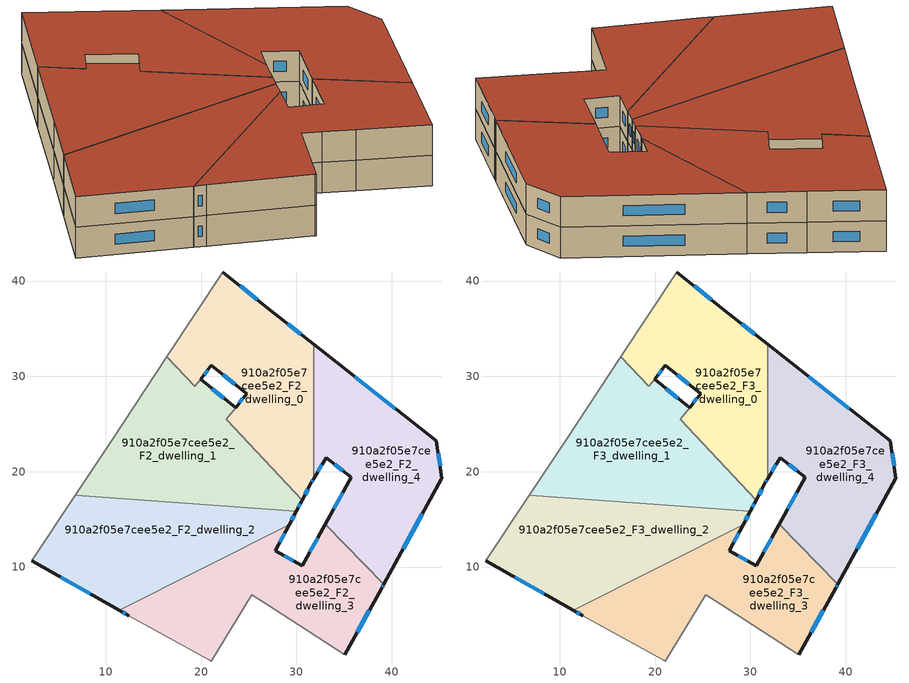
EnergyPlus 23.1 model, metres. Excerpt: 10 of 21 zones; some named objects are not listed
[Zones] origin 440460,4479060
910a2f05e7cee5e2_F2_dwelling_0
 floor to 910a2f05e7cee5e2_F1_dwelling_0 (EU_floor_Construction): 27.73,36.57 31.81,33.37 31.81,19.24 31.53,18.77 30.6,17.02 22.63,25.48 24.78,28.18 21.09,31.15 19.95,29.7 19.36,28.96 16.43,32.07 22.27,40.95 z6
 wall outside (EU_wall_Construction): 19.95,29.7 21.09,31.15 24.78,28.18 23.62,26.73 / 31.81,33.37 27.73,36.57 22.27,40.95 / 30.6,17.02 31.53,18.77 31.81,19.24 z6:9
 wall adiabatic (EU_wall_Construction): 22.27,40.95 16.43,32.07 z6:9
 wall to 910a2f05e7cee5e2_F2_dwelling_4 (EU_wall_Construction): 31.81,19.24 31.81,33.37 z6:9
 wall to 910a2f05e7cee5e2_F2_dwelling_1 (EU_wall_Construction): 23.62,26.73 22.63,25.48 30.6,17.02 / 16.43,32.07 19.36,28.96 19.95,29.7 z6:9
 window (EU_Window_Construction): 24.39,27.7 24.01,27.22 / 22.32,30.16 23.54,29.18 / 20.33,30.19 20.71,30.67 / 25.9,38.03 24.09,39.48 / 30.44,34.44 29.09,35.5 / 31.62,18.93 31.71,19.09 / 30.91,17.61 31.22,18.19 z7:8
910a2f05e7cee5e2_F2_dwelling_1
 floor to 910a2f05e7cee5e2_F1_dwelling_1 (EU_floor_Construction): 23.62,26.73 22.63,25.48 30.6,17.02 29.99,15.87 6.82,17.53 10.69,23.33 16.43,32.07 19.36,28.95 19.95,29.7 z6
 wall outside (EU_wall_Construction): 23.62,26.73 19.95,29.7 / 29.99,15.87 30.6,17.02 z6:9
 wall to 910a2f05e7cee5e2_F2_dwelling_2 (EU_wall_Construction): 6.82,17.53 29.99,15.87 z6:9
 wall adiabatic (EU_wall_Construction): 16.43,32.07 10.69,23.33 6.82,17.53 z6:9
 window (EU_Window_Construction): 22.39,27.72 21.17,28.7 / 30.2,16.25 30.4,16.64 z7:8
910a2f05e7cee5e2_F2_dwelling_2
 floor to 910a2f05e7cee5e2_F1_dwelling_2 (EU_floor_Construction): 29.99,15.87 29.24,14.44 11.44,5.46 2.24,10.67 6.82,17.53 z6
 wall outside (EU_wall_Construction): 29.24,14.44 29.99,15.87 / 2.24,10.67 11.44,5.46 z6:9
 wall to 910a2f05e7cee5e2_F2_dwelling_3 (EU_wall_Construction): 11.44,5.46 29.24,14.44 z6:9
 wall adiabatic (EU_wall_Construction): 6.82,17.53 2.24,10.67 z6:9
 window (EU_Window_Construction): 29.49,14.92 29.74,15.39 / 5.31,8.93 8.36,7.2 z7:8
910a2f05e7cee5e2_F2_dwelling_3
 floor to 910a2f05e7cee5e2_F1_dwelling_3 (EU_floor_Construction): 33.03,14.49 39.17,8.19 38.94,7.79 35.08,0.82 29.4,4.49 26.89,6.11 25.34,7.12 21.05,0.15 20.92,0.23 12.44,4.89 11.44,5.46 29.24,14.44 27.8,11.72 30.61,10.14 z6
 wall outside (EU_wall_Construction): 11.44,5.46 12.44,4.89 / 33.03,14.49 30.61,10.14 27.8,11.72 29.24,14.44 / 35.08,0.82 38.94,7.79 39.17,8.19 z6:9
 wall adiabatic (EU_wall_Construction): 12.44,4.89 20.92,0.23 21.05,0.15 25.34,7.12 26.89,6.11 29.4,4.49 35.08,0.82 z6:9
 wall to 910a2f05e7cee5e2_F2_dwelling_4 (EU_wall_Construction): 39.17,8.19 33.03,14.49 z6:9
 window (EU_Window_Construction): 11.77,5.27 12.11,5.08 / 28.28,12.63 28.76,13.53 / 29.67,10.67 28.74,11.19 / 32.22,13.04 31.42,11.6 / 39.02,7.92 39.09,8.06 / 36.37,3.15 37.65,5.46 z7:8
910a2f05e7cee5e2_F2_dwelling_4
 floor to 910a2f05e7cee5e2_F1_dwelling_4 (EU_floor_Construction): 44.69,23.24 45.26,19.32 39.17,8.19 33.03,14.49 35.76,19.42 33.13,21.47 31.81,19.24 31.81,33.37 z6
 wall outside (EU_wall_Construction): 39.17,8.19 45.26,19.32 44.69,23.24 31.81,33.37 / 31.81,19.24 33.13,21.47 35.76,19.42 33.03,14.49 z6:9
 window (EU_Window_Construction): 41.2,11.91 43.22,15.6 / 34.85,17.78 33.94,16.14 / 34.01,20.78 34.88,20.11 / 32.25,19.99 32.69,20.72 / 40.38,26.62 36.11,29.98 / 45.07,20.63 44.88,21.93 z7:8
910a2f05e7cee5e2_F3_dwelling_0
 floor to 910a2f05e7cee5e2_F2_dwelling_0 (EU_floor_Construction): 27.73,36.57 31.81,33.37 31.81,19.24 31.53,18.77 30.6,17.02 22.63,25.48 24.78,28.18 21.09,31.15 19.95,29.7 19.36,28.96 16.43,32.07 22.27,40.95 z9
 wall outside (EU_wall_Construction): 19.95,29.7 21.09,31.15 24.78,28.18 23.62,26.73 / 31.81,33.37 27.73,36.57 22.27,40.95 / 30.6,17.02 31.53,18.77 31.81,19.24 z9:12
 wall adiabatic (EU_wall_Construction): 22.27,40.95 16.43,32.07 z9:12
 wall to 910a2f05e7cee5e2_F3_dwelling_4 (EU_wall_Construction): 31.81,19.24 31.81,33.37 z9:12
 wall to 910a2f05e7cee5e2_F3_dwelling_1 (EU_wall_Construction): 23.62,26.73 22.63,25.48 30.6,17.02 / 16.43,32.07 19.36,28.96 19.95,29.7 z9:12
 window (EU_Window_Construction): 24.39,27.7 24.01,27.22 / 22.32,30.16 23.54,29.18 / 20.33,30.19 20.71,30.67 / 25.9,38.03 24.09,39.48 / 30.44,34.44 29.09,35.5 / 31.62,18.93 31.71,19.09 / 30.91,17.61 31.22,18.19 z10:11
 roof outside (EU_roof_Construction): 30.6,17.02 31.53,18.77 31.81,19.24 31.81,33.37 27.73,36.57 22.27,40.95 16.43,32.07 19.36,28.96 19.95,29.7 21.09,31.15 24.78,28.18 22.63,25.48 z12
910a2f05e7cee5e2_F3_dwelling_1
 floor to 910a2f05e7cee5e2_F2_dwelling_1 (EU_floor_Construction): 23.62,26.73 22.63,25.48 30.6,17.02 29.99,15.87 6.82,17.53 10.69,23.33 16.43,32.07 19.36,28.95 19.95,29.7 z9
 wall outside (EU_wall_Construction): 23.62,26.73 19.95,29.7 / 29.99,15.87 30.6,17.02 z9:12
 wall to 910a2f05e7cee5e2_F3_dwelling_2 (EU_wall_Construction): 6.82,17.53 29.99,15.87 z9:12
 wall adiabatic (EU_wall_Construction): 16.43,32.07 10.69,23.33 6.82,17.53 z9:12
 window (EU_Window_Construction): 22.39,27.72 21.17,28.7 / 30.2,16.25 30.4,16.64 z10:11
 roof outside (EU_roof_Construction): 29.99,15.87 30.6,17.02 22.63,25.48 23.62,26.73 19.95,29.7 19.36,28.95 16.43,32.07 10.69,23.33 6.82,17.53 z12
910a2f05e7cee5e2_F3_dwelling_2
 floor to 910a2f05e7cee5e2_F2_dwelling_2 (EU_floor_Construction): 29.99,15.87 29.24,14.44 11.44,5.46 2.24,10.67 6.82,17.53 z9
 wall outside (EU_wall_Construction): 29.24,14.44 29.99,15.87 / 2.24,10.67 11.44,5.46 z9:12
 wall to 910a2f05e7cee5e2_F3_dwelling_3 (EU_wall_Construction): 11.44,5.46 29.24,14.44 z9:12
 wall adiabatic (EU_wall_Construction): 6.82,17.53 2.24,10.67 z9:12
 window (EU_Window_Construction): 29.49,14.92 29.74,15.39 / 5.31,8.93 8.36,7.2 z10:11
 roof outside (EU_roof_Construction): 29.24,14.44 29.99,15.87 6.82,17.53 2.24,10.67 11.44,5.46 z12
910a2f05e7cee5e2_F3_dwelling_3
 floor to 910a2f05e7cee5e2_F2_dwelling_3 (EU_floor_Construction): 33.03,14.49 39.17,8.19 38.94,7.79 35.08,0.82 29.4,4.49 26.89,6.11 25.34,7.12 21.05,0.15 20.92,0.23 12.44,4.89 11.44,5.46 29.24,14.44 27.8,11.72 30.61,10.14 z9
 wall outside (EU_wall_Construction): 11.44,5.46 12.44,4.89 / 33.03,14.49 30.61,10.14 27.8,11.72 29.24,14.44 / 35.08,0.82 38.94,7.79 39.17,8.19 z9:12
 wall adiabatic (EU_wall_Construction): 12.44,4.89 20.92,0.23 21.05,0.15 25.34,7.12 26.89,6.11 29.4,4.49 35.08,0.82 z9:12
 wall to 910a2f05e7cee5e2_F3_dwelling_4 (EU_wall_Construction): 39.17,8.19 33.03,14.49 z9:12
 window (EU_Window_Construction): 11.77,5.27 12.11,5.08 / 28.28,12.63 28.76,13.53 / 29.67,10.67 28.74,11.19 / 32.22,13.04 31.42,11.6 / 39.02,7.92 39.09,8.06 / 36.37,3.15 37.65,5.46 z10:11
 roof outside (EU_roof_Construction): 35.08,0.82 38.94,7.79 39.17,8.19 33.03,14.49 30.61,10.14 27.8,11.72 29.24,14.44 11.44,5.46 12.44,4.89 20.92,0.23 21.05,0.15 25.34,7.12 26.89,6.11 29.4,4.49 z12
910a2f05e7cee5e2_F3_dwelling_4
 floor to 910a2f05e7cee5e2_F2_dwelling_4 (EU_floor_Construction): 44.69,23.24 45.26,19.32 39.17,8.19 33.03,14.49 35.76,19.42 33.13,21.47 31.81,19.24 31.81,33.37 z9
 wall outside (EU_wall_Construction): 39.17,8.19 45.26,19.32 44.69,23.24 31.81,33.37 / 31.81,19.24 33.13,21.47 35.76,19.42 33.03,14.49 z9:12
 window (EU_Window_Construction): 41.2,11.91 43.22,15.6 / 34.85,17.78 33.94,16.14 / 34.01,20.78 34.88,20.11 / 32.25,19.99 32.69,20.72 / 40.38,26.62 36.11,29.98 / 45.07,20.63 44.88,21.93 z10:11
 roof outside (EU_roof_Construction): 39.17,8.19 45.26,19.32 44.69,23.24 31.81,33.37 31.81,19.24 33.13,21.47 35.76,19.42 33.03,14.49 z12
[Building]
EU S2 Campaign: North Axis=0; Terrain=City; Solar Distribution=FullExterior
[Site:Location]
Madrid: Latitude=40.5; Longitude=-3.5; Time Zone=1; Elevation=609
[SizingPeriod:WeatherFileDays]
AnnualSizingPeriod: Begin Month=1; Begin Day of Month=1; End Month=12; End Day of Month=31; Day of Week for Start Day=Monday; Use Weather File Daylight Saving Period=No; Use Weather File Rain and Snow Indicators=No
[MATERIAL]
EU_InternalMass_Material: Roughness=MediumRough; Thickness=0.1; Conductivity=1; Density=1800; Specific Heat=900; Thermal Absorptance=0.9; Solar Absorptance=0.7; Visible Absorptance=0.7
[MATERIAL:NOMASS] Roughness=MediumRough; Thermal Absorptance=0.9; Solar Absorptance=0.7; Visible Absorptance=0.7
Name | Thermal Resistance
EU_wall_NoMass | 0.459673
EU_roof_NoMass | 0.495815
EU_floor_NoMass | 0.788942
[WINDOWMATERIAL:SIMPLEGLAZINGSYSTEM]
EU_Window_SimpleGlazing: UFactor=4.26103; Solar Heat Gain Coefficient=0.85; Visible Transmittance=0.85
[CONSTRUCTION]
EU_wall_Construction: EU_wall_NoMass
EU_roof_Construction: EU_roof_NoMass
EU_floor_Construction: EU_floor_NoMass
EU_Window_Construction: EU_Window_SimpleGlazing
EU_InternalMass_Construction: EU_InternalMass_Material
[ZONE] Type=1; Multiplier=1; Ceiling Height=autocalculate; Floor Area=autocalculate; Part of Total Floor Area=Yes
Name | Volume
910a2f05e7cee5e2_F2_dwelling_0; 910a2f05e7cee5e2_F3_dwelling_0 | 548.768
910a2f05e7cee5e2_F2_dwelling_1; 910a2f05e7cee5e2_F3_dwelling_1 | 584.641
910a2f05e7cee5e2_F2_dwelling_2; 910a2f05e7cee5e2_F3_dwelling_2 | 566.709
910a2f05e7cee5e2_F2_dwelling_3; 910a2f05e7cee5e2_F3_dwelling_3 | 566.736
910a2f05e7cee5e2_F2_dwelling_4; 910a2f05e7cee5e2_F3_dwelling_4 | 566.74
[INTERNALMASS] Construction=EU_InternalMass_Construction
Name | Zone or ZoneList | Surface Area
910a2f05e7cee5e2_F2_dwelling_0_EU_InternalMass | 910a2f05e7cee5e2_F2_dwelling_0 | 182.928
910a2f05e7cee5e2_F2_dwelling_1_EU_InternalMass | 910a2f05e7cee5e2_F2_dwelling_1 | 194.88
910a2f05e7cee5e2_F2_dwelling_2_EU_InternalMass | 910a2f05e7cee5e2_F2_dwelling_2 | 188.903
910a2f05e7cee5e2_F2_dwelling_3_EU_InternalMass | 910a2f05e7cee5e2_F2_dwelling_3 | 188.912
910a2f05e7cee5e2_F2_dwelling_4_EU_InternalMass | 910a2f05e7cee5e2_F2_dwelling_4 | 188.913
910a2f05e7cee5e2_F3_dwelling_0_EU_InternalMass | 910a2f05e7cee5e2_F3_dwelling_0 | 182.928
910a2f05e7cee5e2_F3_dwelling_1_EU_InternalMass | 910a2f05e7cee5e2_F3_dwelling_1 | 194.88
910a2f05e7cee5e2_F3_dwelling_2_EU_InternalMass | 910a2f05e7cee5e2_F3_dwelling_2 | 188.903
910a2f05e7cee5e2_F3_dwelling_3_EU_InternalMass | 910a2f05e7cee5e2_F3_dwelling_3 | 188.912
910a2f05e7cee5e2_F3_dwelling_4_EU_InternalMass | 910a2f05e7cee5e2_F3_dwelling_4 | 188.913
[OTHEREQUIPMENT] Fuel Type=Electricity; Design Level Calculation Method=Watts/Area; Power per Zone Floor Area=1; Fraction Latent=0; Fraction Radiant=0; Fraction Lost=0; Carbon Dioxide Generation Rate=0; EndUse Subcategory=EU_Step8_InternalGains
Name | Zone or ZoneList or Space or SpaceList | Schedule
EU_Step8_InternalGain_910a2f05e7cee5e2_F2_dwelling_0_f000 | 910a2f05e7cee5e2_F2_dwelling_0 | EU_Step8_GainSchedule_910a2f05e7cee5e2_F2_dwelling_0_f000
EU_Step8_InternalGain_910a2f05e7cee5e2_F2_dwelling_1_f000 | 910a2f05e7cee5e2_F2_dwelling_1 | EU_Step8_GainSchedule_910a2f05e7cee5e2_F2_dwelling_1_f000
EU_Step8_InternalGain_910a2f05e7cee5e2_F2_dwelling_2_f000 | 910a2f05e7cee5e2_F2_dwelling_2 | EU_Step8_GainSchedule_910a2f05e7cee5e2_F2_dwelling_2_f000
EU_Step8_InternalGain_910a2f05e7cee5e2_F2_dwelling_3_f000 | 910a2f05e7cee5e2_F2_dwelling_3 | EU_Step8_GainSchedule_910a2f05e7cee5e2_F2_dwelling_3_f000
EU_Step8_InternalGain_910a2f05e7cee5e2_F2_dwelling_4_f000 | 910a2f05e7cee5e2_F2_dwelling_4 | EU_Step8_GainSchedule_910a2f05e7cee5e2_F2_dwelling_4_f000
EU_Step8_InternalGain_910a2f05e7cee5e2_F3_dwelling_0_f000 | 910a2f05e7cee5e2_F3_dwelling_0 | EU_Step8_GainSchedule_910a2f05e7cee5e2_F3_dwelling_0_f000
EU_Step8_InternalGain_910a2f05e7cee5e2_F3_dwelling_1_f000 | 910a2f05e7cee5e2_F3_dwelling_1 | EU_Step8_GainSchedule_910a2f05e7cee5e2_F3_dwelling_1_f000
EU_Step8_InternalGain_910a2f05e7cee5e2_F3_dwelling_2_f000 | 910a2f05e7cee5e2_F3_dwelling_2 | EU_Step8_GainSchedule_910a2f05e7cee5e2_F3_dwelling_2_f000
EU_Step8_InternalGain_910a2f05e7cee5e2_F3_dwelling_3_f000 | 910a2f05e7cee5e2_F3_dwelling_3 | EU_Step8_GainSchedule_910a2f05e7cee5e2_F3_dwelling_3_f000
EU_Step8_InternalGain_910a2f05e7cee5e2_F3_dwelling_4_f000 | 910a2f05e7cee5e2_F3_dwelling_4 | EU_Step8_GainSchedule_910a2f05e7cee5e2_F3_dwelling_4_f000
[ZONEVENTILATION:DESIGNFLOWRATE] Schedule=EU_AlwaysOn; Design Flow Rate Calculation Method=AirChanges/Hour; Air Changes per Hour=0.719161; Ventilation Type=Natural; Fan Pressure Rise=0; Fan Total Efficiency=1; Constant Term Coefficient=1; Temperature Term Coefficient=0; Velocity Term Coefficient=0; Velocity Squared Term Coefficient=0; Minimum Indoor Temperature=-100; Maximum Indoor Temperature=100; Delta Temperature=-100; Minimum Outdoor Temperature=-100; Maximum Outdoor Temperature=100; Maximum Wind Speed=40
Name | Zone or ZoneList or Space or SpaceList
EU_ConstantAir_910a2f05e7cee5e2_F2_dwelling_0 | 910a2f05e7cee5e2_F2_dwelling_0
EU_ConstantAir_910a2f05e7cee5e2_F2_dwelling_1 | 910a2f05e7cee5e2_F2_dwelling_1
EU_ConstantAir_910a2f05e7cee5e2_F2_dwelling_2 | 910a2f05e7cee5e2_F2_dwelling_2
EU_ConstantAir_910a2f05e7cee5e2_F2_dwelling_3 | 910a2f05e7cee5e2_F2_dwelling_3
EU_ConstantAir_910a2f05e7cee5e2_F2_dwelling_4 | 910a2f05e7cee5e2_F2_dwelling_4
EU_ConstantAir_910a2f05e7cee5e2_F3_dwelling_0 | 910a2f05e7cee5e2_F3_dwelling_0
EU_ConstantAir_910a2f05e7cee5e2_F3_dwelling_1 | 910a2f05e7cee5e2_F3_dwelling_1
EU_ConstantAir_910a2f05e7cee5e2_F3_dwelling_2 | 910a2f05e7cee5e2_F3_dwelling_2
EU_ConstantAir_910a2f05e7cee5e2_F3_dwelling_3 | 910a2f05e7cee5e2_F3_dwelling_3
EU_ConstantAir_910a2f05e7cee5e2_F3_dwelling_4 | 910a2f05e7cee5e2_F3_dwelling_4
[HVACTEMPLATE:ZONE:IDEALLOADSAIRSYSTEM] System Availability Schedule=EU_AlwaysOn; Maximum Heating Supply Air Temperature=50; Minimum Cooling Supply Air Temperature=13; Maximum Heating Supply Air Humidity Ratio=0.0156; Minimum Cooling Supply Air Humidity Ratio=0.0077; Heating Limit=NoLimit; Cooling Limit=NoLimit; Heating Availability Schedule=EU_AlwaysOn; Cooling Availability Schedule=EU_CoolingOff; Dehumidification Control Type=ConstantSensibleHeatRatio; Cooling Sensible Heat Ratio=0.7; Dehumidification Setpoint=60; Humidification Control Type=None; Humidification Setpoint=30; Outdoor Air Method=None; Outdoor Air Flow Rate per Person=0.00944; Outdoor Air Flow Rate per Zone Floor Area=0; Outdoor Air Flow Rate per Zone=0; Demand Controlled Ventilation Type=None; Outdoor Air Economizer Type=NoEconomizer; Heat Recovery Type=None; Sensible Heat Recovery Effectiveness=0.7; Latent Heat Recovery Effectiveness=0.65
Name | Template Thermostat
910a2f05e7cee5e2_F2_dwelling_0 | EU_HeatOnly_910a2f05e7cee5e2_F2_dwelling_0
910a2f05e7cee5e2_F2_dwelling_1 | EU_HeatOnly_910a2f05e7cee5e2_F2_dwelling_1
910a2f05e7cee5e2_F2_dwelling_2 | EU_HeatOnly_910a2f05e7cee5e2_F2_dwelling_2
910a2f05e7cee5e2_F2_dwelling_3 | EU_HeatOnly_910a2f05e7cee5e2_F2_dwelling_3
910a2f05e7cee5e2_F2_dwelling_4 | EU_HeatOnly_910a2f05e7cee5e2_F2_dwelling_4
910a2f05e7cee5e2_F3_dwelling_0 | EU_HeatOnly_910a2f05e7cee5e2_F3_dwelling_0
910a2f05e7cee5e2_F3_dwelling_1 | EU_HeatOnly_910a2f05e7cee5e2_F3_dwelling_1
910a2f05e7cee5e2_F3_dwelling_2 | EU_HeatOnly_910a2f05e7cee5e2_F3_dwelling_2
910a2f05e7cee5e2_F3_dwelling_3 | EU_HeatOnly_910a2f05e7cee5e2_F3_dwelling_3
910a2f05e7cee5e2_F3_dwelling_4 | EU_HeatOnly_910a2f05e7cee5e2_F3_dwelling_4
[SIZING:ZONE] Zone Cooling Design Supply Air Temperature Input Method=SupplyAirTemperature; Zone Cooling Design Supply Air Temperature=13; Zone Heating Design Supply Air Temperature Input Method=SupplyAirTemperature; Zone Heating Design Supply Air Temperature=50; Zone Cooling Design Supply Air Humidity Ratio=0.008; Zone Heating Design Supply Air Humidity Ratio=0.008; Cooling Design Air Flow Method=DesignDay; Cooling Design Air Flow Rate=0; Cooling Minimum Air Flow per Zone Floor Area=0.000762; Cooling Minimum Air Flow=0; Cooling Minimum Air Flow Fraction=0.2; Heating Design Air Flow Method=DesignDay; Heating Design Air Flow Rate=0; Heating Maximum Air Flow per Zone Floor Area=0.002032; Heating Maximum Air Flow=0.141576; Heating Maximum Air Flow Fraction=0.3; Account for Dedicated Outdoor Air System=No; Dedicated Outdoor Air System Control Strategy=NeutralSupplyAir; Dedicated Outdoor Air Low Setpoint Temperature for Design=autosize; Dedicated Outdoor Air High Setpoint Temperature for Design=autosize; Zone Load Sizing Method=Sensible Load Only No Latent Load; Zone Latent Cooling Design Supply Air Humidity Ratio Input Method=HumidityRatioDifference; Zone Cooling Design Supply Air Humidity Ratio Difference=0.005; Zone Latent Heating Design Supply Air Humidity Ratio Input Method=HumidityRatioDifference; Zone Humidification Design Supply Air Humidity Ratio Difference=0.005
910a2f05e7cee5e2_F2_dwelling_0; 910a2f05e7cee5e2_F2_dwelling_1; 910a2f05e7cee5e2_F2_dwelling_2; 910a2f05e7cee5e2_F2_dwelling_3; 910a2f05e7cee5e2_F2_dwelling_4; 910a2f05e7cee5e2_F3_dwelling_0; 910a2f05e7cee5e2_F3_dwelling_1; 910a2f05e7cee5e2_F3_dwelling_2; 910a2f05e7cee5e2_F3_dwelling_3; 910a2f05e7cee5e2_F3_dwelling_4
[SCHEDULE:CONSTANT]
Name | Hourly Value
EU_AlwaysOn | 1
EU_CoolingOff | 0
[SCHEDULE:FILE] Column Number=1; Rows to Skip at Top=0; Number of Hours of Data=8760; Column Separator=Comma; Interpolate to Timestep=No; Minutes per Item=60; Adjust Schedule for Daylight Savings=Yes
Name | File
EU_Step8_GainSchedule_910a2f05e7cee5e2_F2_dwelling_0_f000 | ../../schedules/910a2f05e7cee5e2/910a2f05e7cee5e2_F2_dwelling_0_f000_gain.csv
EU_Step8_GainSchedule_910a2f05e7cee5e2_F2_dwelling_1_f000 | ../../schedules/910a2f05e7cee5e2/910a2f05e7cee5e2_F2_dwelling_1_f000_gain.csv
EU_Step8_GainSchedule_910a2f05e7cee5e2_F2_dwelling_2_f000 | ../../schedules/910a2f05e7cee5e2/910a2f05e7cee5e2_F2_dwelling_2_f000_gain.csv
EU_Step8_GainSchedule_910a2f05e7cee5e2_F2_dwelling_3_f000 | ../../schedules/910a2f05e7cee5e2/910a2f05e7cee5e2_F2_dwelling_3_f000_gain.csv
EU_Step8_GainSchedule_910a2f05e7cee5e2_F2_dwelling_4_f000 | ../../schedules/910a2f05e7cee5e2/910a2f05e7cee5e2_F2_dwelling_4_f000_gain.csv
EU_Step8_GainSchedule_910a2f05e7cee5e2_F3_dwelling_0_f000 | ../../schedules/910a2f05e7cee5e2/910a2f05e7cee5e2_F3_dwelling_0_f000_gain.csv
EU_Step8_GainSchedule_910a2f05e7cee5e2_F3_dwelling_1_f000 | ../../schedules/910a2f05e7cee5e2/910a2f05e7cee5e2_F3_dwelling_1_f000_gain.csv
EU_Step8_GainSchedule_910a2f05e7cee5e2_F3_dwelling_2_f000 | ../../schedules/910a2f05e7cee5e2/910a2f05e7cee5e2_F3_dwelling_2_f000_gain.csv
EU_Step8_GainSchedule_910a2f05e7cee5e2_F3_dwelling_3_f000 | ../../schedules/910a2f05e7cee5e2/910a2f05e7cee5e2_F3_dwelling_3_f000_gain.csv
EU_Step8_GainSchedule_910a2f05e7cee5e2_F3_dwelling_4_f000 | ../../schedules/910a2f05e7cee5e2/910a2f05e7cee5e2_F3_dwelling_4_f000_gain.csv
